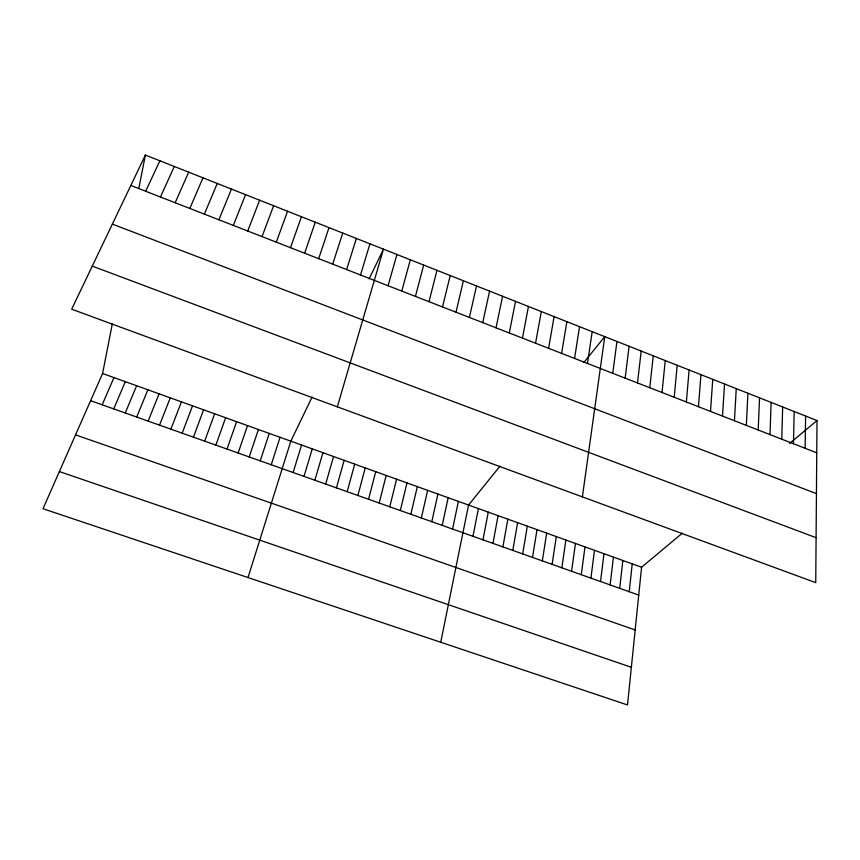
<?xml version="1.0" encoding="UTF-8"?>
<svg xmlns="http://www.w3.org/2000/svg" width="860" height="860" viewBox="0 0 860 860"><rect width="100%" height="100%" fill="white"/><g stroke="black" fill="none" stroke-linecap="round" stroke-linejoin="round"><path stroke-width="1.29" d="M817 420.551L815.742 582.639L71.681 309.202L145.372 155.047L817 420.551L789.673 443.405M805.132 448.296L805.605 416.046M793.468 443.749L794.156 411.521M781.761 439.191L782.664 406.984M770.001 434.601L771.13 402.426M758.197 430L759.552 397.847M746.34 425.388L747.92 393.246M734.44 420.744L736.257 388.634M722.497 416.089L724.539 384.001M710.5 411.413L712.768 379.357M698.46 406.715L700.964 374.68M686.366 402.007L689.107 369.993M674.218 397.266L677.196 365.285M662.028 392.515L665.242 360.566M682.324 533.168L641.582 567.234L627.51 704.953L43 508.722L102.587 373.509L112.348 323.661M649.784 387.742L653.245 355.814M629.24 591.712L632.229 563.87M619.705 588.326L622.844 560.494M637.496 382.958L641.195 351.052M610.138 584.94L613.427 557.119M600.538 581.532L603.978 553.722M625.155 378.142L629.101 346.268M590.917 578.124L594.496 550.314M612.761 373.315L616.953 341.474M581.263 574.695L584.993 546.895M571.577 571.266L575.458 543.466M582.381 496.876L604.752 336.647L583.832 362.522M561.859 567.815L565.891 540.026M587.466 363.457L592.174 331.68M552.109 564.353L556.302 536.586M542.327 560.892L546.67 533.125M574.577 358.426L579.533 326.682M532.512 557.409L537.016 529.652M561.623 353.385L566.847 321.661M522.676 553.915L527.331 526.169M512.796 550.421L517.612 522.676M548.615 348.311L554.098 316.63M502.885 546.906L507.862 519.171M535.554 343.215L541.306 311.567M492.952 543.38L498.08 515.656M482.976 539.843L488.276 512.13M522.439 338.109L528.459 306.483M138.804 188.544L145.372 155.047M472.978 536.296L478.429 508.593M509.26 332.971L515.548 301.387M440.728 642.248L468.56 505.046L500.015 466.152M452.596 529.072L458.38 501.391M496.026 327.81L502.595 296.259M442.212 525.385L448.167 497.714M482.739 322.629L489.577 291.121M431.795 521.697L437.923 494.038M469.388 317.437L476.515 285.95M421.346 517.989L427.635 490.34M455.993 312.212L463.389 280.769M410.854 514.269L417.326 486.631M400.33 510.539L406.973 482.911M442.524 306.956L450.21 275.555M389.773 506.787L396.589 479.181M379.185 503.035L386.172 475.44M429 301.688L436.977 270.32M368.553 499.262L375.723 471.678M415.423 296.399L423.679 265.063M357.889 495.489L365.231 467.915M401.781 291.078L410.327 259.784M347.182 491.694L354.707 464.131M336.443 487.878L344.15 460.337M388.086 285.746L396.922 254.485M325.671 484.062L333.562 456.531M337.335 406.823L383.463 249.163L369.133 278.855M314.857 480.224L322.93 452.704M304.01 476.375L312.266 448.877M360.512 274.996L369.94 243.821M293.131 472.516L301.559 445.029M346.634 269.578L356.363 238.456M248.024 577.554L290.831 441.169L312.094 397.083M271.244 464.755L280.048 437.299M332.691 264.149L342.721 233.06M260.247 460.863L269.245 433.408M318.684 258.688L329.014 227.642M249.206 456.95L258.398 429.516M238.134 453.016L247.508 425.603M304.623 253.205L315.265 222.202M227.018 449.081L236.597 421.679M290.487 247.701L301.441 216.742M215.871 445.125L225.632 417.734M276.296 242.165L287.562 211.259M204.68 441.159L214.634 413.789M193.446 437.17L203.605 409.822M262.042 236.607L273.62 205.744M182.18 433.171L192.532 405.845M170.871 429.161L181.428 401.846M247.723 231.028L259.623 200.208M159.53 425.141L170.28 397.847M233.339 225.427L245.562 194.65M148.135 421.11L159.089 393.826M218.892 219.794L231.437 189.071M136.708 417.057L147.866 389.784M125.248 412.983L136.611 385.742M204.379 214.14L217.247 183.459M113.735 408.909L125.302 381.679M189.802 208.453L203.003 177.826M102.189 404.813L113.961 377.604M175.16 202.745L188.684 172.172M160.444 197.015L174.311 166.485M145.673 191.253L159.874 160.777M59.372 471.57L631.358 667.295M75.54 434.87L635.174 629.971M90.601 400.695L638.743 595.077M102.587 373.509L641.582 567.234M92.278 266.116L816.086 537.693M112.359 224.105L816.43 493.618M130.827 185.459L816.753 452.822"/></g></svg>
